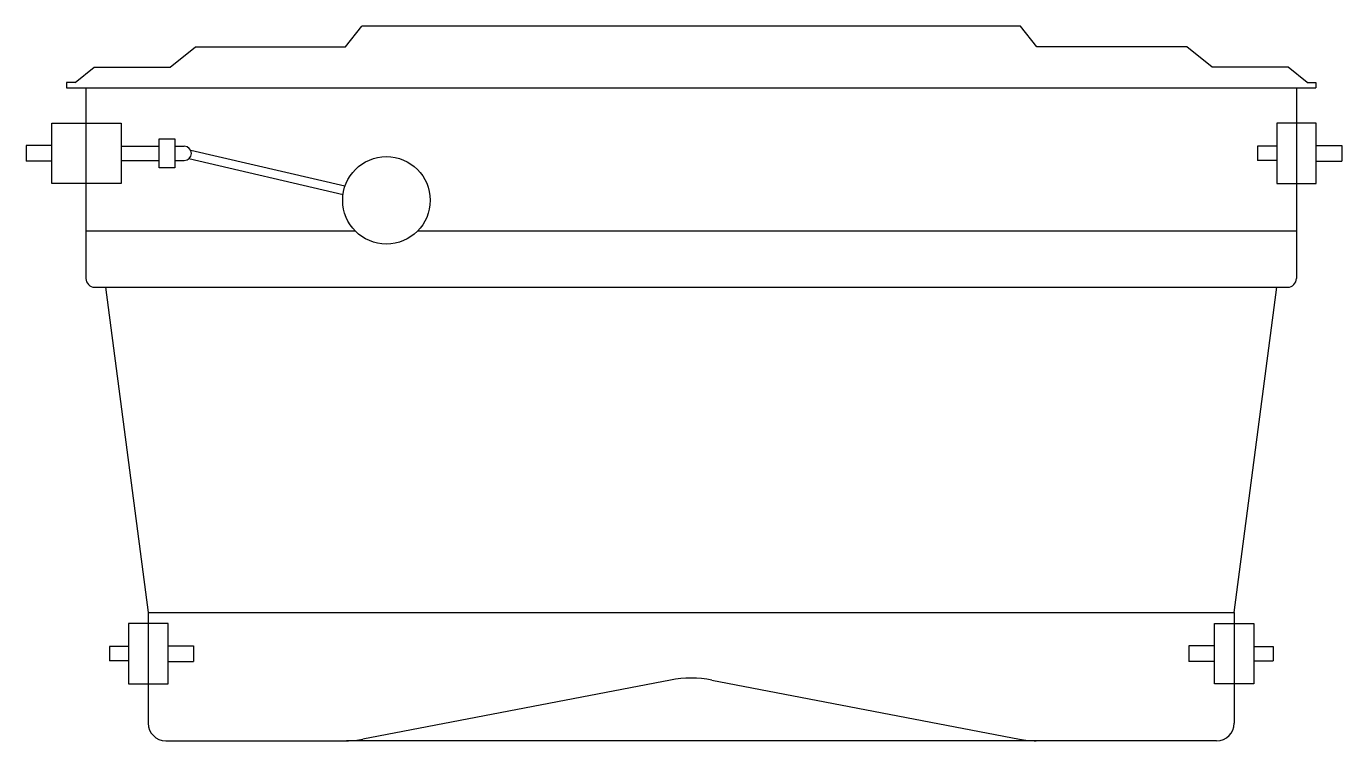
# Model space of a CAD drawing. Header units: millimetres. Extents: x 6.54 to 8.04, y 3.5 to 4.32.
import ezdxf

# ---------------------------------------------------------------- set-up
doc = ezdxf.new("R2010")
doc.units = ezdxf.units.MM
doc.header["$LTSCALE"] = 10

msp = doc.modelspace()

# ---------------------------------------------------------------- linework, layer by layer
for p, q in [((6.9051, 4.2922), (6.9236, 4.3155)), ((7.6746, 4.3155), (6.9236, 4.3155)), ((7.6931, 4.2922), (7.6746, 4.3155)), ((6.705, 4.2689), (6.7341, 4.2922)), ((6.7341, 4.2922), (6.9051, 4.2922)), ((7.8642, 4.2922), (7.6931, 4.2922)), ((7.8932, 4.2689), (7.8642, 4.2922)), ((6.5967, 4.2513), (6.6185, 4.2689)), ((6.6185, 4.2689), (6.705, 4.2689)), ((7.9798, 4.2689), (7.8932, 4.2689)), ((8.0015, 4.2513), (7.9798, 4.2689)), ((6.5871, 4.2513), (6.5871, 4.2455)), ((6.5967, 4.2513), (6.5871, 4.2513)), ((6.5871, 4.2455), (8.0111, 4.2455)), ((6.6091, 4.2455), (6.6091, 4.0279)), ((7.9891, 4.2455), (7.9891, 4.0279)), ((8.0015, 4.2513), (8.0111, 4.2513)), ((8.0111, 4.2513), (8.0111, 4.2455)), ((6.6091, 4.082), (6.9161, 4.082)), ((6.9873, 4.082), (7.9891, 4.082)), ((6.6191, 4.0179), (7.9791, 4.0179)), ((6.6315, 4.0179), (6.6801, 3.6466)), ((7.9181, 3.6466), (7.9668, 4.0179)), ((6.6801, 3.6466), (7.9181, 3.6466)), ((6.6801, 3.6466), (6.6801, 3.5205)), ((7.9181, 3.6466), (7.9181, 3.5205)), ((7.2756, 3.5696), (6.9248, 3.5023)), ((7.3227, 3.5696), (7.6734, 3.5023)), ((6.7001, 3.5005), (6.906, 3.5005)), ((7.6923, 3.5005), (6.906, 3.5005)), ((7.8981, 3.5005), (7.6923, 3.5005))]:
    msp.add_line(p, q)
at = {"color": 1}
for p, q in [((6.6091, 4.2049), (6.6091, 4.1362)), ((6.5702, 4.1795), (6.5411, 4.1795)), ((6.5411, 4.1795), (6.5411, 4.1616)), ((6.6492, 4.1787), (6.6925, 4.1787)), ((6.7105, 4.1787), (6.7212, 4.1787)), ((6.9044, 4.1331), (6.7286, 4.174)), ((7.9666, 4.1787), (7.9448, 4.1787)), ((7.9448, 4.1787), (7.9448, 4.1624)), ((8.0117, 4.1795), (8.0407, 4.1795)), ((8.0407, 4.1795), (8.0407, 4.1616)), ((6.5702, 4.1616), (6.5411, 4.1616)), ((6.6492, 4.1624), (6.6925, 4.1624)), ((6.7105, 4.1624), (6.7212, 4.1624)), ((6.9022, 4.1234), (6.7264, 4.1642)), ((7.9666, 4.1624), (7.9448, 4.1624)), ((8.0117, 4.1616), (8.0407, 4.1616)), ((6.6576, 3.6079), (6.6358, 3.6079)), ((6.6358, 3.6079), (6.6358, 3.5916)), ((6.7027, 3.6087), (6.7317, 3.6087)), ((6.7317, 3.6087), (6.7317, 3.5908)), ((7.8666, 3.6087), (7.8666, 3.5908)), ((7.8956, 3.6087), (7.8666, 3.6087)), ((7.9407, 3.6079), (7.9624, 3.6079)), ((7.9624, 3.6079), (7.9624, 3.5916)), ((6.6576, 3.5916), (6.6358, 3.5916)), ((6.7027, 3.5908), (6.7317, 3.5908)), ((7.8956, 3.5908), (7.8666, 3.5908)), ((7.9407, 3.5916), (7.9624, 3.5916))]:
    msp.add_line(p, q, dxfattribs=at)
for points in [[(6.5702, 4.2049), (6.6492, 4.2049), (6.6492, 4.1362), (6.5702, 4.1362)], [(8.0117, 4.2049), (7.9666, 4.2049), (7.9666, 4.1362), (8.0117, 4.1362)], [(6.6925, 4.1872), (6.7105, 4.1872), (6.7105, 4.1539), (6.6925, 4.1539)], [(6.7027, 3.6341), (6.6576, 3.6341), (6.6576, 3.5654), (6.7027, 3.5654)], [(7.8956, 3.6341), (7.9407, 3.6341), (7.9407, 3.5654), (7.8956, 3.5654)]]:
    msp.add_lwpolyline(points, close=True, dxfattribs=at)
msp.add_circle((6.9517, 4.117), 0.0499, dxfattribs=at)
msp.add_arc((6.7212, 4.1705), 0.00815, 270, 90, dxfattribs=at)
for centre, radius, start, end in [((6.6191, 4.0279), 0.01, 180, 270), ((7.9791, 4.0279), 0.01, 270, 0), ((7.2991, 3.4469), 0.125, 79.1335, 100.8665), ((6.7001, 3.5205), 0.02, 180, 270), ((7.8981, 3.5205), 0.02, 270, 0), ((6.906, 3.6005), 0.1, 270, 280.8665), ((7.6923, 3.6005), 0.1, 259.1335, 270)]:
    msp.add_arc(centre, radius, start, end)

doc.saveas('drawing.dxf')
